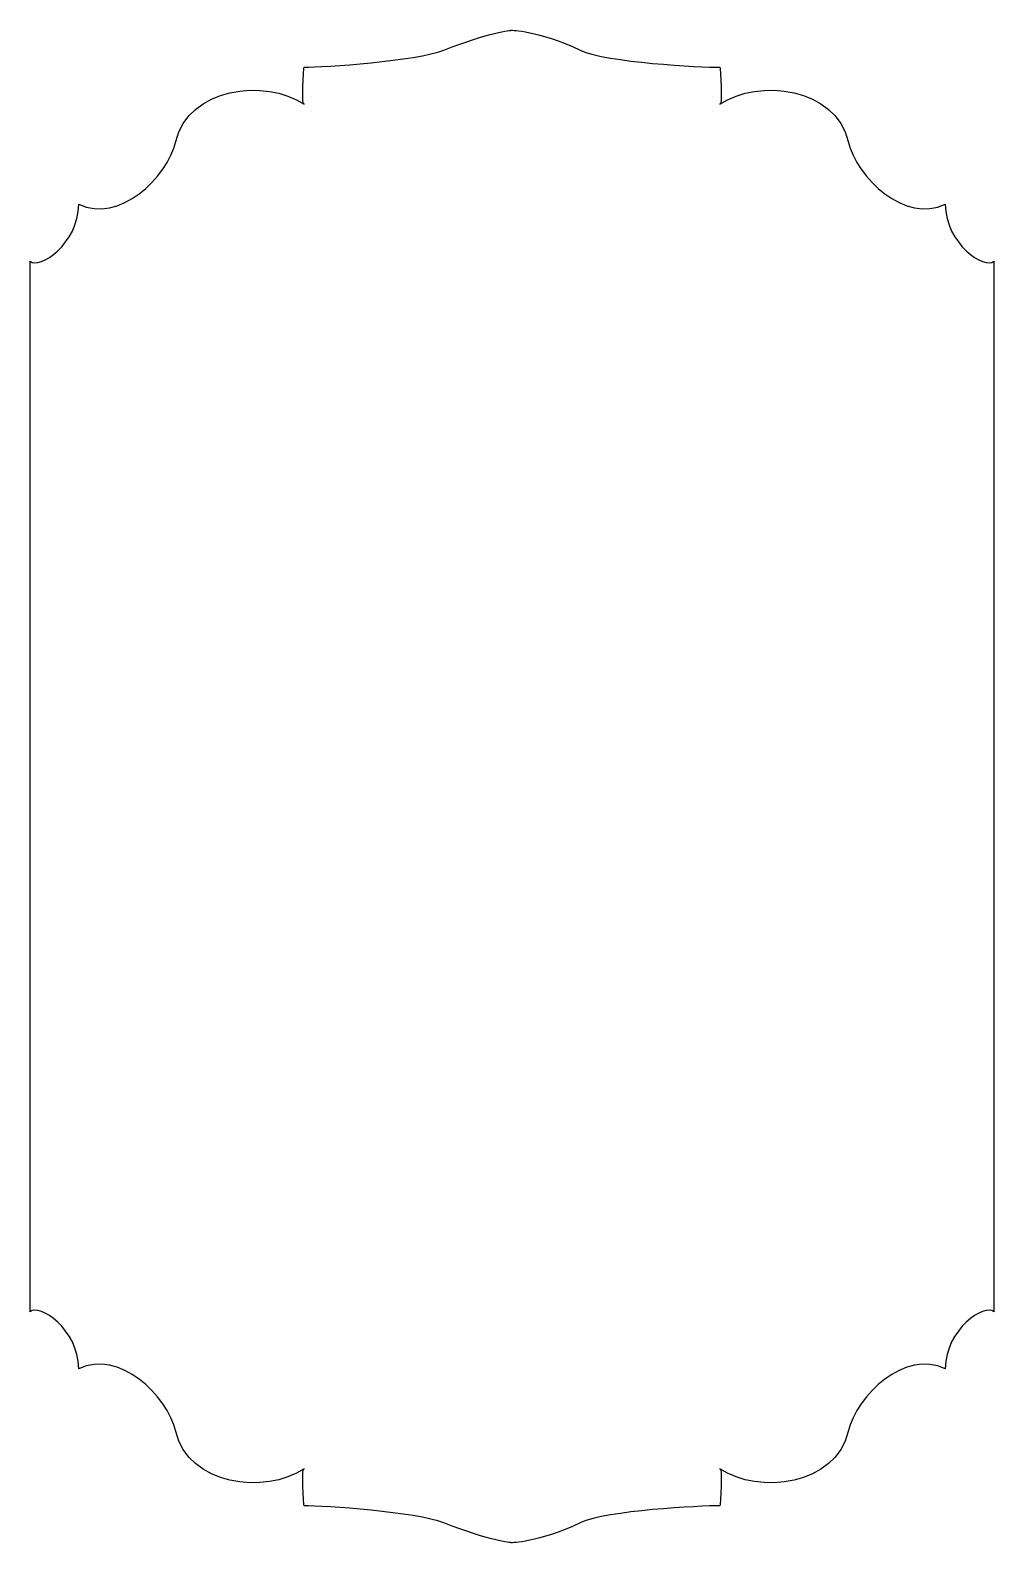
# Model space of a CAD drawing. Header units: centimetres. Extents: x -3.6 to 4.2, y -6.7 to 5.6.
import ezdxf

# ---------------------------------------------------------------- set-up
doc = ezdxf.new("R2010")
doc.units = ezdxf.units.CM
doc.header["$MEASUREMENT"] = 0
doc.layers.add('Camada 1', color=7, linetype='Continuous')

msp = doc.modelspace()

# ---------------------------------------------------------------- linework, layer by layer
at = {"layer": 'Camada 1'}
msp.add_open_spline([(4.20273, -0.56141), (4.20273, -0.56141), (4.20273, 3.71281), (4.20273, 3.71281), (4.20273, 3.71281), (4.13307, 3.64325), (3.80834, 3.85193), (3.80834, 4.17678), (3.80834, 4.17678), (3.48351, 4.01441), (3.08629, 4.3922), (3.01954, 4.68724), (3.01954, 4.68724), (2.92172, 5.11928), (2.28746, 5.20696), (1.97557, 4.98881), (1.97557, 4.98881), (1.99872, 4.96555), (1.97557, 5.29038), (1.97557, 5.29038), (1.97557, 5.29038), (1.81309, 5.29038), (1.05508, 5.3284), (0.83866, 5.4296), (0.83866, 5.4296), (0.49272, 5.5915), (0.27862, 5.5915), (0.27862, 5.5915), (0.27862, 5.5915), (0.27862, 5.5915), (0.09754, 5.57499), (-0.27158, 5.4296), (-0.27158, 5.4296), (-0.49386, 5.342), (-1.24601, 5.29038), (-1.40847, 5.29038), (-1.40847, 5.29038), (-1.40847, 5.29038), (-1.43162, 4.96555), (-1.40847, 4.98881), (-1.40847, 4.98881), (-1.72039, 5.20696), (-2.35462, 5.11925), (-2.45246, 4.68724), (-2.45246, 4.68724), (-2.51921, 4.3922), (-2.91643, 4.0144), (-3.24126, 4.17678), (-3.24126, 4.17678), (-3.24126, 3.85195), (-3.56598, 3.64325), (-3.63565, 3.71281), (-3.63565, 3.71281), (-3.63565, 3.71281), (-3.63565, -0.5614), (-3.63565, -0.5614), (-3.63565, -0.5614), (-3.63565, -0.5614), (-3.63565, -4.83564), (-3.63565, -4.83564), (-3.63565, -4.83564), (-3.56599, -4.76608), (-3.24126, -4.97476), (-3.24126, -5.29959), (-3.24126, -5.29959), (-2.91643, -5.13722), (-2.51921, -5.51504), (-2.45246, -5.81008), (-2.45246, -5.81008), (-2.35464, -6.24209), (-1.72038, -6.3298), (-1.40847, -6.11165), (-1.40847, -6.11165), (-1.43162, -6.08839), (-1.40847, -6.41322), (-1.40847, -6.41322), (-1.40847, -6.41322), (-1.24599, -6.41322), (-0.49386, -6.46481), (-0.27158, -6.55244), (-0.27158, -6.55244), (0.09754, -6.69783), (0.27862, -6.71431), (0.27862, -6.71431), (0.27862, -6.71431), (0.27862, -6.71431), (0.49272, -6.71431), (0.83866, -6.55244), (0.83866, -6.55244), (1.05509, -6.45124), (1.81309, -6.41322), (1.97557, -6.41322), (1.97557, -6.41322), (1.97557, -6.41322), (1.99872, -6.08839), (1.97557, -6.11165), (1.97557, -6.11165), (2.28746, -6.32977), (2.92172, -6.24209), (3.01954, -5.81008), (3.01954, -5.81008), (3.08629, -5.51504), (3.48351, -5.13722), (3.80834, -5.29959), (3.80834, -5.29959), (3.80834, -4.97476), (4.13306, -4.76608), (4.20273, -4.83564), (4.20273, -4.83564), (4.20273, -4.83564), (4.20273, -0.56141), (4.20273, -0.56141)], degree=3, knots=[0, 0, 0, 0, 0.03448276, 0.03448276, 0.03448276, 0.03448276, 0.06896552, 0.06896552, 0.06896552, 0.06896552, 0.10344828, 0.10344828, 0.10344828, 0.10344828, 0.13793103, 0.13793103, 0.13793103, 0.13793103, 0.17241379, 0.17241379, 0.17241379, 0.17241379, 0.20689655, 0.20689655, 0.20689655, 0.20689655, 0.24137931, 0.24137931, 0.24137931, 0.24137931, 0.27586207, 0.27586207, 0.27586207, 0.27586207, 0.31034483, 0.31034483, 0.31034483, 0.31034483, 0.34482759, 0.34482759, 0.34482759, 0.34482759, 0.37931034, 0.37931034, 0.37931034, 0.37931034, 0.4137931, 0.4137931, 0.4137931, 0.4137931, 0.44827586, 0.44827586, 0.44827586, 0.44827586, 0.48275862, 0.48275862, 0.48275862, 0.48275862, 0.51724138, 0.51724138, 0.51724138, 0.51724138, 0.55172414, 0.55172414, 0.55172414, 0.55172414, 0.5862069, 0.5862069, 0.5862069, 0.5862069, 0.62068966, 0.62068966, 0.62068966, 0.62068966, 0.65517241, 0.65517241, 0.65517241, 0.65517241, 0.68965517, 0.68965517, 0.68965517, 0.68965517, 0.72413793, 0.72413793, 0.72413793, 0.72413793, 0.75862069, 0.75862069, 0.75862069, 0.75862069, 0.79310345, 0.79310345, 0.79310345, 0.79310345, 0.82758621, 0.82758621, 0.82758621, 0.82758621, 0.86206897, 0.86206897, 0.86206897, 0.86206897, 0.89655172, 0.89655172, 0.89655172, 0.89655172, 0.93103448, 0.93103448, 0.93103448, 0.93103448, 1, 1, 1, 1], dxfattribs=at)

doc.saveas('drawing.dxf')
